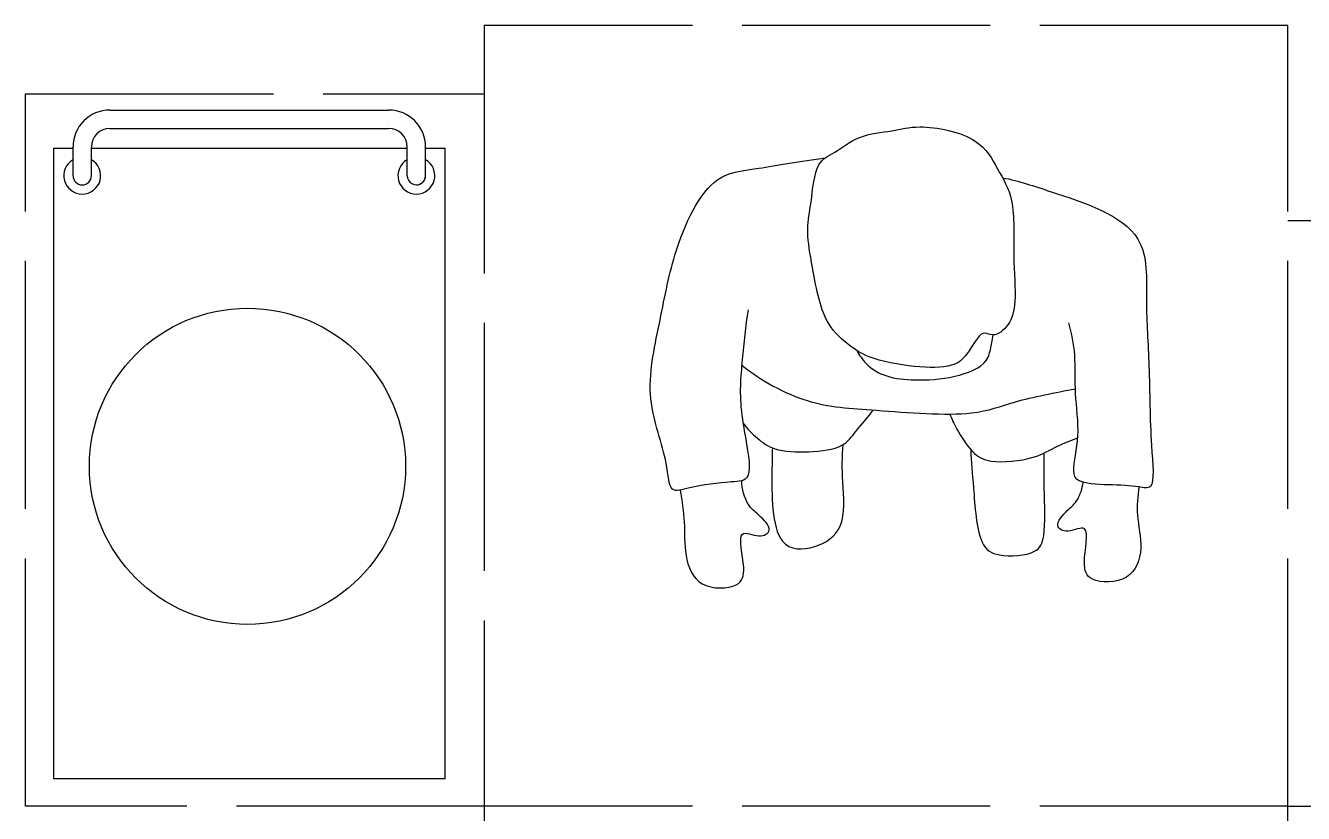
# Model space of a CAD drawing. Header units: millimetres. Extents: x -9564 to 100419, y -25359 to 24346.
# Drawn here: x 42222 to 43531, y -20297 to -19489 of the extents above; entities that cross this region are included whole.
import ezdxf

# ---------------------------------------------------------------- set-up
doc = ezdxf.new("R2010")
doc.units = ezdxf.units.MM
doc.header["$LTSCALE"] = 100
doc.linetypes.add('DASHEDX2', pattern=[3.048, 2.54, -0.508])
for name, color, linetype in [('Area proceso', 90, 'DASHEDX2'), ('Personal', 20, 'Continuous'), ('Transporte semielaborado', 30, 'Continuous')]:
    doc.layers.add(name, color=color, linetype=linetype)

# ---------------------------------------------------------------- blocks, each defined once
blk = doc.blocks.new('pa17-16')
for points, knots in [([(5.62, 2.5537), (5.6188, 2.5427), (5.6154, 2.5253), (5.6223, 2.4901), (5.6346, 2.4293), (5.661, 2.4064), (5.685, 2.3908), (5.7322, 2.3832), (5.7723, 2.3842), (5.7881, 2.3969), (5.8018, 2.4268), (5.8146, 2.4162), (5.8324, 2.4305), (5.8382, 2.4568), (5.8318, 2.5038), (5.8344, 2.5615), (5.8137, 2.5937), (5.7944, 2.6284), (5.7307, 2.6388), (5.7037, 2.6296), (5.6679, 2.626), (5.6442, 2.6055), (5.6228, 2.5961), (5.6214, 2.5667), (5.62, 2.5537)], [0, 0, 0, 0, 0.297584, 0.631064, 1.068635, 1.39533, 1.69617, 2.097861, 2.458938, 2.716293, 3.010442, 3.199165, 3.447293, 3.731671, 4.119196, 4.541864, 4.881702, 5.22714, 5.673063, 5.989311, 6.327668, 6.644571, 6.906626, 7.259736, 7.259736, 7.259736, 7.259736]), ([(5.5575, 2.4391), (5.5549, 2.4218), (5.5525, 2.3852), (5.5491, 2.3329), (5.5712, 2.2599), (5.5431, 2.2589), (5.5029, 2.2526), (5.4793, 2.2435), (5.4785, 2.2813), (5.4499, 2.3438), (5.4658, 2.4235), (5.4776, 2.5033), (5.5116, 2.5798), (5.5552, 2.585), (5.608, 2.5962), (5.6336, 2.6001)], [0, 0, 0, 0, 0.404899, 0.829805, 1.276298, 1.516647, 1.885942, 2.122553, 2.418487, 2.881882, 3.382407, 3.897515, 4.613825, 5.020942, 5.393355, 5.393355, 5.393355, 5.393355]), ([(5.8196, 2.5846), (5.837, 2.5819), (5.8817, 2.5675), (5.9755, 2.5418), (5.972, 2.4609), (5.9791, 2.3926), (5.9812, 2.315), (5.9891, 2.2612), (5.9692, 2.2664), (5.9401, 2.2663), (5.9063, 2.2668), (5.9005, 2.2811), (5.909, 2.3184), (5.9007, 2.3606), (5.9019, 2.4011), (5.8964, 2.4238), (5.8933, 2.4348)], [6.682038, 6.682038, 6.682038, 6.682038, 7.076266, 7.806153, 8.304227, 8.77662, 9.284333, 9.649979, 9.844608, 10.160206, 10.472731, 10.661147, 10.998544, 11.371438, 11.724832, 12.051545, 12.051545, 12.051545, 12.051545]), ([(5.6724, 2.3994), (5.675, 2.3947), (5.6837, 2.383), (5.7041, 2.3718), (5.7348, 2.3697), (5.774, 2.3728), (5.8085, 2.3874), (5.8116, 2.4015), (5.8144, 2.4199)], [0.121052, 0.121052, 0.121052, 0.121052, 0.297289, 0.584433, 0.895396, 1.26174, 1.600834, 1.760925, 1.760925, 1.760925, 1.760925]), ([(5.5522, 2.3809), (5.573, 2.3653), (5.6222, 2.3398), (5.6924, 2.3383), (5.7952, 2.3323), (5.8376, 2.352), (5.881, 2.3613), (5.9019, 2.366)], [0, 0, 0, 0, 0.49262, 0.970296, 1.525877, 1.91054, 2.357805, 2.357805, 2.357805, 2.357805]), ([(5.5552, 2.3206), (5.5597, 2.3147), (5.5706, 2.3043), (5.5892, 2.2916), (5.6248, 2.2913), (5.6613, 2.2967), (5.6731, 2.3154), (5.6858, 2.3299), (5.6912, 2.3378)], [0, 0, 0, 0, 0.262594, 0.520609, 0.853848, 1.185107, 1.43842, 1.738028, 1.738028, 1.738028, 1.738028]), ([(5.7713, 2.3359), (5.7736, 2.3305), (5.7786, 2.3203), (5.7954, 2.2951), (5.8154, 2.2848), (5.8612, 2.2906), (5.8838, 2.3057), (5.8988, 2.3117), (5.9058, 2.3148)], [0, 0, 0, 0, 0.233477, 0.532145, 0.79329, 1.163492, 1.458071, 1.725911, 1.725911, 1.725911, 1.725911]), ([(5.5867, 2.2952), (5.5866, 2.2877), (5.5872, 2.2667), (5.5883, 2.1873), (5.6353, 2.19), (5.6673, 2.2128), (5.6606, 2.2618), (5.6599, 2.2881), (5.6606, 2.3008)], [0.078483, 0.078483, 0.078483, 0.078483, 0.321516, 0.797556, 1.122606, 1.448668, 1.830958, 2.166281, 2.166281, 2.166281, 2.166281]), ([(5.7943, 2.2992), (5.7951, 2.2858), (5.7984, 2.2614), (5.8038, 2.2002), (5.8255, 2.1869), (5.8672, 2.191), (5.8755, 2.2117), (5.8718, 2.2605), (5.8715, 2.286), (5.871, 2.2978)], [0, 0, 0, 0, 0.353805, 0.775896, 1.041599, 1.377968, 1.615337, 2.001902, 2.313716, 2.313716, 2.313716, 2.313716]), ([(5.4915, 2.2484), (5.4936, 2.2374), (5.4981, 2.215), (5.4968, 2.1806), (5.512, 2.1445), (5.5569, 2.147), (5.5634, 2.1681), (5.5498, 2.2128), (5.5753, 2.1995), (5.5912, 2.209), (5.5741, 2.2257), (5.5617, 2.2339), (5.5559, 2.2515), (5.5556, 2.26)], [0, 0, 0, 0, 0.324329, 0.654038, 0.980089, 1.31306, 1.562526, 1.890179, 2.123217, 2.319335, 2.559559, 2.78492, 3.066636, 3.066636, 3.066636, 3.066636]), ([(5.9713, 2.2652), (5.9703, 2.2553), (5.9686, 2.234), (5.9786, 2.2017), (5.9668, 2.1644), (5.9218, 2.1628), (5.9134, 2.1832), (5.9229, 2.229), (5.8988, 2.2135), (5.882, 2.2215), (5.8976, 2.2397), (5.908, 2.248), (5.912, 2.2618), (5.9127, 2.2683)], [0.038839, 0.038839, 0.038839, 0.038839, 0.324329, 0.654038, 0.980089, 1.31306, 1.562526, 1.890179, 2.123217, 2.319335, 2.559559, 2.78492, 2.989829, 2.989829, 2.989829, 2.989829])]:
    blk.add_open_spline(points, degree=3, knots=knots)

msp = doc.modelspace()

# ---------------------------------------------------------------- linework, layer by layer
at = {"layer": 'Area proceso', "color": 3}
for p, q in [((43515.06, -19489.292), (42692.06, -19489.292)), ((42692.06, -19489.292), (42692.06, -20289.292)), ((43515.06, -20289.292), (43515.06, -19489.292)), ((42222.06, -20289.292), (42222.06, -19559.292)), ((42222.06, -19559.292), (42692.06, -19559.292)), ((43915.06, -19689.292), (43515.06, -19689.292)), ((42692.06, -20289.292), (42222.06, -20289.292)), ((43515.06, -20289.292), (43915.06, -20289.292))]:
    msp.add_line(p, q, dxfattribs=at)
at = {"layer": 'Area proceso'}
for p, q in [((43515.06, -20289.292), (42692.06, -20289.292)), ((42692.06, -20289.292), (42692.06, -21105.292)), ((43515.06, -21105.292), (43515.06, -20289.292))]:
    msp.add_line(p, q, dxfattribs=at)
at = {"layer": 'Transporte semielaborado'}
for p, q in [((42308.45, -19575.889), (42594.13, -19575.889)), ((42308.45, -19594.764), (42594.13, -19594.764)), ((42250.744, -19614.818), (42260.181, -19614.818)), ((42250.744, -19614.818), (42250.744, -19624.256)), ((42250.744, -19614.818), (42270.7, -19614.818)), ((42250.744, -19614.818), (42250.744, -19643.131)), ((42250.744, -19614.818), (42250.744, -20261.286)), ((42250.744, -19614.818), (42270.7, -19614.818)), ((42270.7, -19643.131), (42270.7, -19613.639)), ((42289.575, -19643.131), (42289.575, -19613.639)), ((42289.575, -19614.818), (42613.005, -19614.818)), ((42613.005, -19643.131), (42613.005, -19613.639)), ((42631.88, -19643.131), (42631.88, -19613.639)), ((42631.88, -19614.818), (42651.837, -19614.818)), ((42651.837, -20261.286), (42651.837, -19614.818)), ((42651.837, -20261.286), (42250.744, -20261.286))]:
    msp.add_line(p, q, dxfattribs=at)
msp.add_circle((42449.411, -19940.941), 161.968, dxfattribs=at)
for centre, radius, start, end in [((42308.45, -19613.639), 37.75, 90, 180), ((42594.13, -19613.639), 37.75, 0, 90), ((42308.45, -19613.639), 18.875, 90, 180), ((42594.13, -19613.639), 18.875, 0, 90), ((42280.138, -19643.131), 18.875, 120, 60), ((42622.443, -19643.131), 18.875, 120, 60), ((42280.138, -19643.131), 9.437, 180, 0), ((42622.443, -19643.131), 9.437, 179.999891, 0), ((42622.443, -19643.131), 9.437, 270, 0)]:
    msp.add_arc(centre, radius, start, end, dxfattribs=at)

# ---------------------------------------------------------------- block references
at = {"layer": 'Personal', "xscale": 979.1504951166461, "yscale": 979.1504951166461, "zscale": 979.1504951166461, "rotation": 358.3998681193053}
msp.add_blockref('pa17-16', (37456.274, -22015.872), dxfattribs=at)

doc.saveas('drawing.dxf')
